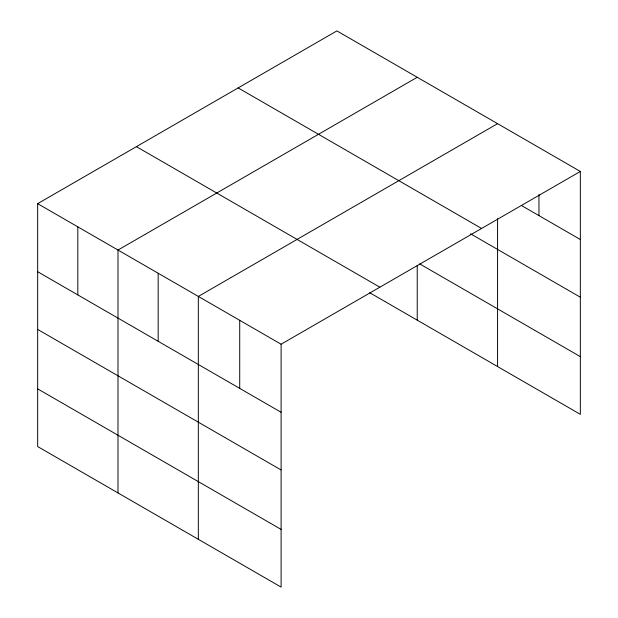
<?xml version="1.0" encoding="UTF-8"?>
<svg xmlns="http://www.w3.org/2000/svg" width="618" height="618" viewBox="0 0 618 618"><rect width="100%" height="100%" fill="white"/><g stroke="black" fill="none" stroke-linecap="round" stroke-linejoin="round"><path stroke-width="0.93" d="M497.575 218.648L497.575 366.551M369.688 292.716L580.341 414.338L580.341 171.449L336.895 30.9L37.659 203.662L37.659 446.551L281.105 587.1L281.105 344.218L37.659 203.662M417.235 77.281L117.992 250.051L117.992 492.932M497.575 123.662L198.332 296.431L198.332 539.313M281.105 344.218L580.341 171.449M521.577 205.585L580.341 239.514M238.146 87.91L481.592 228.467M470.522 233.797L580.341 297.204M419.692 263.894L580.341 356.64M136.408 146.651L379.854 287.2M37.659 271.727L281.105 412.276M37.659 329.417L281.105 469.966M37.659 388.861L281.105 529.41M538.958 194.531L538.958 215.62M417.235 265.361L417.235 320.163M239.714 320.325L239.714 388.382M158.162 273.241L158.162 341.298M77.829 226.852L77.829 294.917"/></g></svg>
